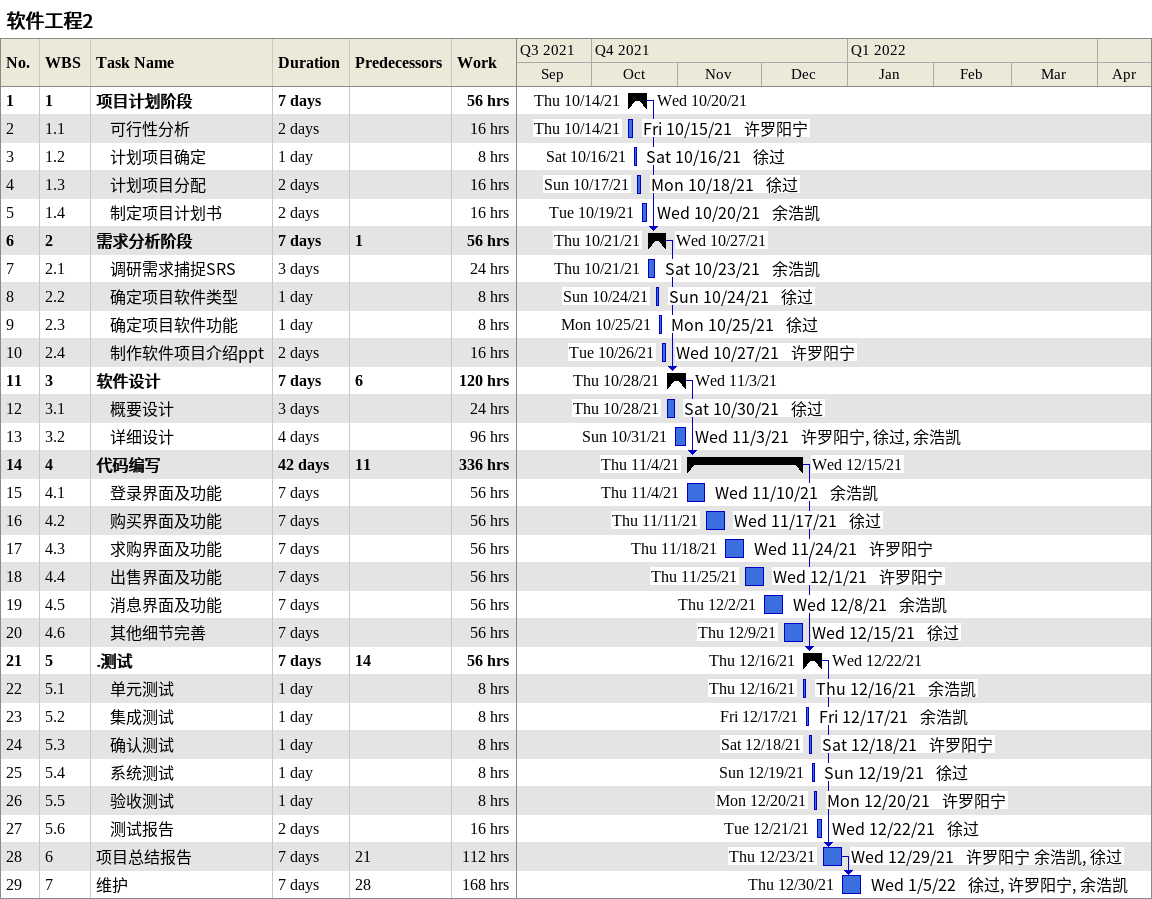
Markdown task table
软件工程2

| ID | WBS | Task | Duration | Start | Finish | Predecessors | Resources | Work (h) |
|---|---|---|---|---|---|---|---|---|
| 1 | 1 | **项目计划阶段** | 7d | 2021-10-14 | 2021-10-20 |  |  | 56 |
| 2 | 1.1 | 可行性分析 | 2d | 2021-10-14 | 2021-10-15 |  | 许罗阳宁 | 16 |
| 3 | 1.2 | 计划项目确定 | 1d | 2021-10-16 | 2021-10-16 |  | 徐过 | 8 |
| 4 | 1.3 | 计划项目分配 | 2d | 2021-10-17 | 2021-10-18 |  | 徐过 | 16 |
| 5 | 1.4 | 制定项目计划书 | 2d | 2021-10-19 | 2021-10-20 |  | 余浩凯 | 16 |
| 6 | 2 | **需求分析阶段** | 7d | 2021-10-21 | 2021-10-27 | 1 |  | 56 |
| 7 | 2.1 | 调研需求捕捉SRS | 3d | 2021-10-21 | 2021-10-23 |  | 余浩凯 | 24 |
| 8 | 2.2 | 确定项目软件类型 | 1d | 2021-10-24 | 2021-10-24 |  | 徐过 | 8 |
| 9 | 2.3 | 确定项目软件功能 | 1d | 2021-10-25 | 2021-10-25 |  | 徐过 | 8 |
| 10 | 2.4 | 制作软件项目介绍ppt | 2d | 2021-10-26 | 2021-10-27 |  | 许罗阳宁 | 16 |
| 11 | 3 | **软件设计** | 7d | 2021-10-28 | 2021-11-03 | 6 |  | 120 |
| 12 | 3.1 | 概要设计 | 3d | 2021-10-28 | 2021-10-30 |  | 徐过 | 24 |
| 13 | 3.2 | 详细设计 | 4d | 2021-10-31 | 2021-11-03 |  | 许罗阳宁, 徐过, 余浩凯 | 96 |
| 14 | 4 | **代码编写** | 42d | 2021-11-04 | 2021-12-15 | 11 |  | 336 |
| 15 | 4.1 | 登录界面及功能 | 7d | 2021-11-04 | 2021-11-10 |  | 余浩凯 | 56 |
| 16 | 4.2 | 购买界面及功能 | 7d | 2021-11-11 | 2021-11-17 |  | 徐过 | 56 |
| 17 | 4.3 | 求购界面及功能 | 7d | 2021-11-18 | 2021-11-24 |  | 许罗阳宁 | 56 |
| 18 | 4.4 | 出售界面及功能 | 7d | 2021-11-25 | 2021-12-01 |  | 许罗阳宁 | 56 |
| 19 | 4.5 | 消息界面及功能 | 7d | 2021-12-02 | 2021-12-08 |  | 余浩凯 | 56 |
| 20 | 4.6 | 其他细节完善 | 7d | 2021-12-09 | 2021-12-15 |  | 徐过 | 56 |
| 21 | 5 | **.测试** | 7d | 2021-12-16 | 2021-12-22 | 14 |  | 56 |
| 22 | 5.1 | 单元测试 | 1d | 2021-12-16 | 2021-12-16 |  | 余浩凯 | 8 |
| 23 | 5.2 | 集成测试 | 1d | 2021-12-17 | 2021-12-17 |  | 余浩凯 | 8 |
| 24 | 5.3 | 确认测试 | 1d | 2021-12-18 | 2021-12-18 |  | 许罗阳宁 | 8 |
| 25 | 5.4 | 系统测试 | 1d | 2021-12-19 | 2021-12-19 |  | 徐过 | 8 |
| 26 | 5.5 | 验收测试 | 1d | 2021-12-20 | 2021-12-20 |  | 许罗阳宁 | 8 |
| 27 | 5.6 | 测试报告 | 2d | 2021-12-21 | 2021-12-22 |  | 徐过 | 16 |
| 28 | 6 | 项目总结报告 | 7d | 2021-12-23 | 2021-12-29 | 21 | 许罗阳宁 余浩凯, 徐过 | 112 |
| 29 | 7 | 维护 | 7d | 2021-12-30 | 2022-01-05 | 28 | 徐过, 许罗阳宁, 余浩凯 | 168 |
